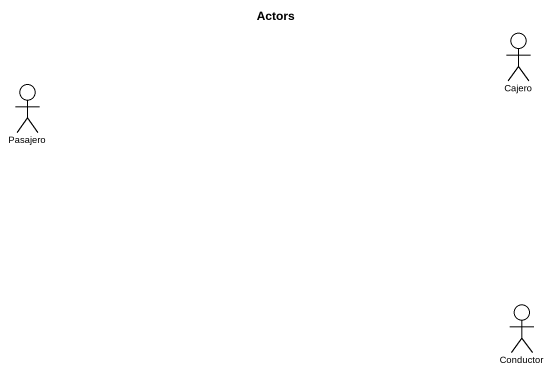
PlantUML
@startuml
title Actors
actor Cajero
actor Pasajero
actor Conductor
@enduml
